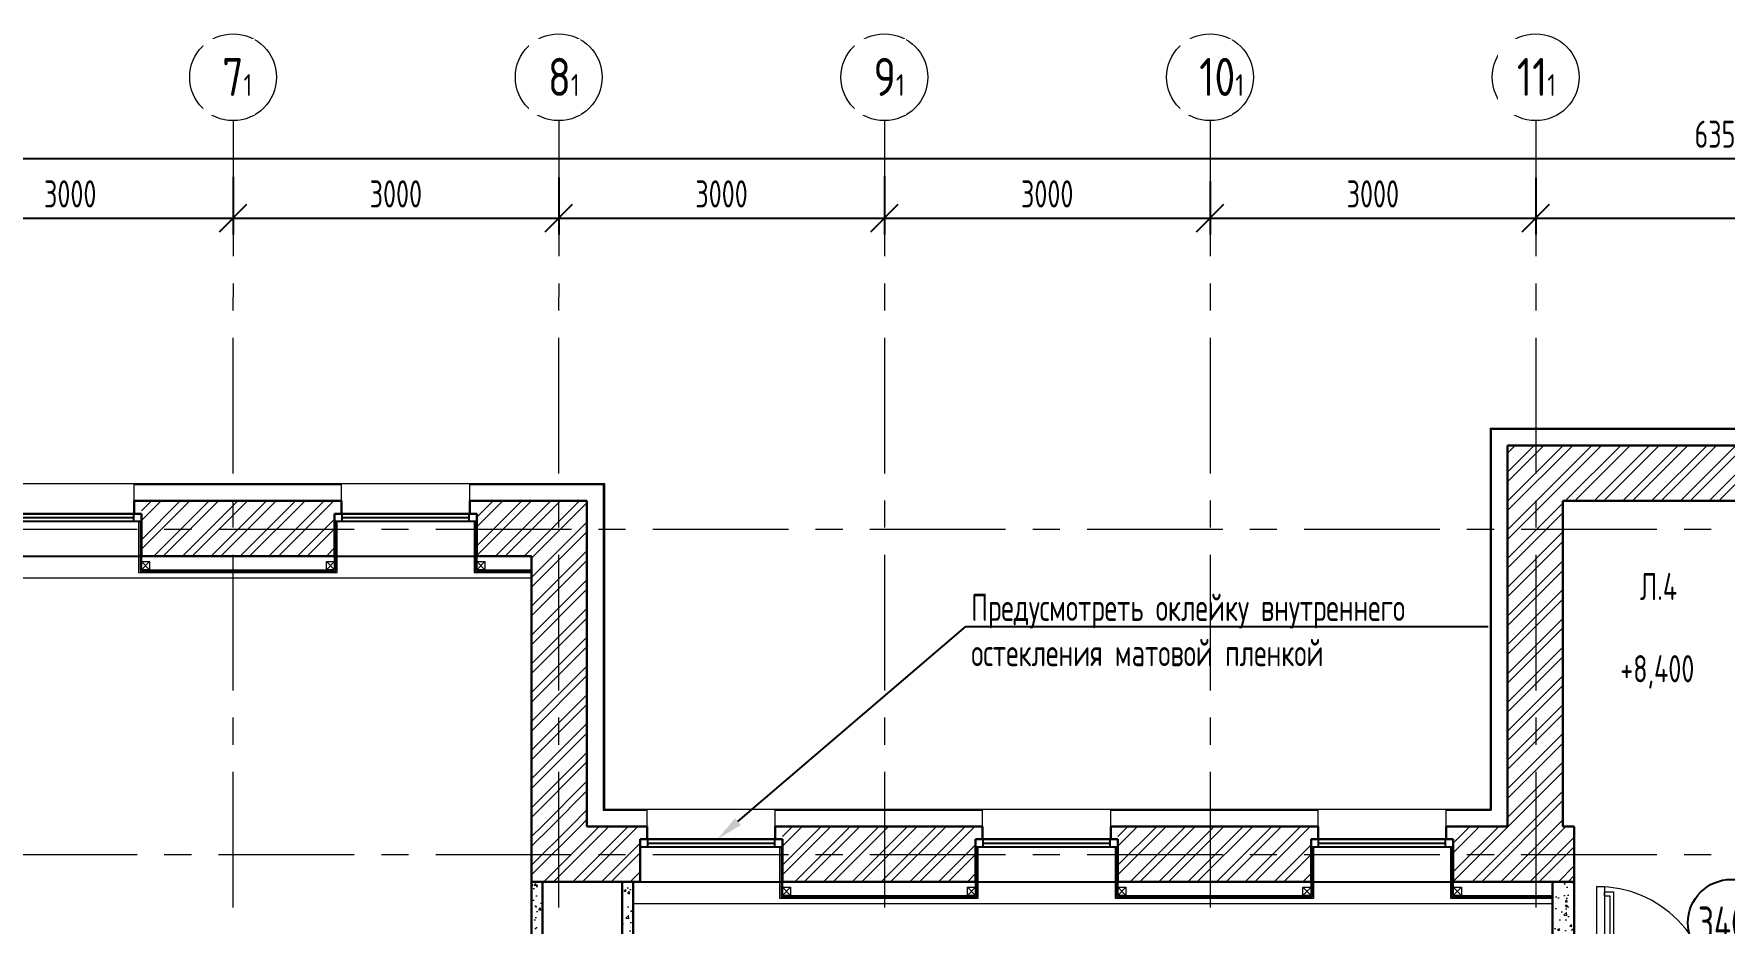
# Model space of a CAD drawing. Header units: millimetres. Extents: x -360149 to 682031, y -35655 to 209517.
# Drawn here: x 67807 to 83378, y 126969 to 135163 of the extents above; entities that cross this region are included whole.
import ezdxf
from ezdxf import colors
from ezdxf.entities.mleader import LeaderData, LeaderLine
from ezdxf.enums import TextEntityAlignment as Align
from ezdxf.math import Vec2, Vec3

# ---------------------------------------------------------------- set-up
doc = ezdxf.new("R2010")
doc.units = ezdxf.units.MM
doc.header["$MEASUREMENT"] = 0
doc.header["$PDMODE"] = 3
doc.header["$PDSIZE"] = -4
doc.linetypes.add('CENTER', pattern=[2, 1.25, -0.25, 0.25, -0.25])
doc.layers.get('0').update_dxf_attribs({"color": 250, "lineweight": 9})
doc.layers.get('Defpoints').update_dxf_attribs({"color": 6})
for name, color, linetype, lineweight in [('_0', 250, 'Continuous', 9), ('АР_Выноски АПР', 7, 'Continuous', 5), ('АР_Двери', 175, 'Continuous', 18), ('АР_Маркер экспликации', 239, 'Continuous', 13), ('АР_Навесной фасад', 147, 'Continuous', 5), ('АР_Номер помещения', 1, 'Continuous', 25), ('АР_Оси', 195, 'Continuous', 9), ('АР_Оси размеры', 164, 'Continuous', 9), ('АР_Отметки', 250, 'Continuous', 15), ('АР_Перегородки газоблок', 165, 'Continuous', 30), ('АР_Перегородки газоблок_Штрих', 165, 'Continuous', 5), ('АР_Подоконники', 163, 'Continuous', 9), ('АР_Помещения_площадь', 19, 'Continuous', 9), ('АР_Сущ Несущая стена', 216, 'Continuous', 30), ('АР_Штриховка кирпич', 250, 'Continuous', 9)]:
    doc.layers.add(name, color=color, linetype=linetype, lineweight=lineweight)
doc.layers.add('АР_новое окно', color=155, linetype='Continuous')
doc.styles.add('ISOCPEUR', font='isocpeur.ttf', dxfattribs={"width": 0.7})
doc.styles.get("Standard").update_dxf_attribs({"font": 'isocpeur.ttf', "width": 0.7})
doc.styles.add('ГОСТ 2.304', font='isocpeur.ttf', dxfattribs={"width": 0.7})
doc.dimstyles.new('СПДС', dxfattribs={"dimscale": 100, "dimtxt": 2.5, "dimasz": 2.5, "dimexe": 1.5, "dimexo": 0, "dimgap": 1, "dimtad": 1, "dimdec": 0, "dimrnd": 1, "dimtxsty": 'ГОСТ 2.304', "dimblk": 'OBLIQUE', "dimcen": 2.5, "dimdle": 1.5, "dimadec": 0, "dimazin": 2, "dimtfac": 0.75, "dimtdec": 0, "dimtmove": 1, "dimatfit": 3, "dimfxl": 1, "dimtolj": 1, "dimarcsym": 1})
pattern_1 = [(45, (-925887.25, 164426.86), (-132.58252, 132.58252), []), (45, (-925798.86, 164426.86), (-132.58252, 132.58252), [])]

# ---------------------------------------------------------------- blocks, each defined once
blk = doc.blocks.new('*U156')
at = {"layer": 'АР_новое окно', "lineweight": 20}
for p, q in [((0, 1310), (-70, 1310)), ((0, 0), (-70, 0))]:
    blk.add_line(p, q, dxfattribs=at)
at = {"layer": 'АР_новое окно'}
for p, q in [((-70, 1310), (-70, 0)), ((-70, 0), (-70, 1310)), ((0, 1310), (0, 0)), ((0, 1240), (-70, 1240)), ((-35, 1240), (-35, 70)), ((0, 70), (-70, 70))]:
    blk.add_line(p, q, dxfattribs=at)
blk = doc.blocks.new('_Oblique')
at = {"color": 0, "linetype": 'ByBlock', "lineweight": -2}
blk.add_line((-0.5, -0.5), (0.5, 0.5), dxfattribs=at)
blk = doc.blocks.new('*D521')
at = {"layer": 'Defpoints', "color": 0, "ltscale": 100, "transparency": 16777216}
for p in [(69642, 133846), (66642, 133464), (69642, 133464)]:
    blk.add_point(p, dxfattribs=at)
at = {"layer": 'АР_Оси размеры', "color": 0, "lineweight": -2, "ltscale": 100, "transparency": 16777216}
for p, q in [((69642, 133846), (69642, 133314)), ((66642, 133464), (66642, 133614)), ((66492, 133464), (69792, 133464))]:
    blk.add_line(p, q, dxfattribs=at)
at = {"layer": 'АР_Оси размеры', "color": 0, "lineweight": -2, "ltscale": 100, "transparency": 16777216, "xscale": 250, "yscale": 250, "zscale": 250, "rotation": 180}
blk.add_blockref('_Oblique', (66642, 133464), dxfattribs=at)
at = {"layer": 'АР_Оси размеры', "color": 0, "lineweight": -2, "ltscale": 100, "transparency": 16777216, "xscale": 250, "yscale": 250, "zscale": 250}
blk.add_blockref('_Oblique', (69642, 133464), dxfattribs=at)
at = {"layer": 'АР_Оси размеры', "color": 0, "ltscale": 100, "transparency": 16777216, "insert": (68142, 133688), "char_height": 250, "attachment_point": 5, "style": 'ГОСТ 2.304'}
blk.add_mtext('\\A1;3000', dxfattribs=at)
blk = doc.blocks.new('*D522')
at = {"layer": 'Defpoints', "color": 0, "ltscale": 100, "transparency": 16777216}
for p in [(69642, 133846), (72642, 133840), (72642, 133464)]:
    blk.add_point(p, dxfattribs=at)
at = {"layer": 'АР_Оси размеры', "color": 0, "lineweight": -2, "ltscale": 100, "transparency": 16777216}
for p, q in [((69642, 133846), (69642, 133314)), ((72642, 133840), (72642, 133314)), ((69492, 133464), (72792, 133464))]:
    blk.add_line(p, q, dxfattribs=at)
at = {"layer": 'АР_Оси размеры', "color": 0, "lineweight": -2, "ltscale": 100, "transparency": 16777216, "xscale": 250, "yscale": 250, "zscale": 250, "rotation": 180}
blk.add_blockref('_Oblique', (69642, 133464), dxfattribs=at)
at = {"layer": 'АР_Оси размеры', "color": 0, "lineweight": -2, "ltscale": 100, "transparency": 16777216, "xscale": 250, "yscale": 250, "zscale": 250}
blk.add_blockref('_Oblique', (72642, 133464), dxfattribs=at)
at = {"layer": 'АР_Оси размеры', "color": 0, "ltscale": 100, "transparency": 16777216, "insert": (71142, 133688), "char_height": 250, "attachment_point": 5, "style": 'ГОСТ 2.304'}
blk.add_mtext('\\A1;3000', dxfattribs=at)
blk = doc.blocks.new('*D523')
at = {"layer": 'Defpoints', "color": 0, "ltscale": 100, "transparency": 16777216}
for p in [(72642, 133840), (75642, 133851), (75642, 133464)]:
    blk.add_point(p, dxfattribs=at)
at = {"layer": 'АР_Оси размеры', "color": 0, "lineweight": -2, "ltscale": 100, "transparency": 16777216}
for p, q in [((72642, 133840), (72642, 133314)), ((75642, 133851), (75642, 133314)), ((72492, 133464), (75792, 133464))]:
    blk.add_line(p, q, dxfattribs=at)
at = {"layer": 'АР_Оси размеры', "color": 0, "lineweight": -2, "ltscale": 100, "transparency": 16777216, "xscale": 250, "yscale": 250, "zscale": 250, "rotation": 180}
blk.add_blockref('_Oblique', (72642, 133464), dxfattribs=at)
at = {"layer": 'АР_Оси размеры', "color": 0, "lineweight": -2, "ltscale": 100, "transparency": 16777216, "xscale": 250, "yscale": 250, "zscale": 250}
blk.add_blockref('_Oblique', (75642, 133464), dxfattribs=at)
at = {"layer": 'АР_Оси размеры', "color": 0, "ltscale": 100, "transparency": 16777216, "insert": (74142, 133688), "char_height": 250, "attachment_point": 5, "style": 'ГОСТ 2.304'}
blk.add_mtext('\\A1;3000', dxfattribs=at)
blk = doc.blocks.new('*D524')
at = {"layer": 'Defpoints', "color": 0, "ltscale": 100, "transparency": 16777216}
for p in [(75642, 133851), (78642, 133805), (78642, 133464)]:
    blk.add_point(p, dxfattribs=at)
at = {"layer": 'АР_Оси размеры', "color": 0, "lineweight": -2, "ltscale": 100, "transparency": 16777216}
for p, q in [((75642, 133851), (75642, 133314)), ((78642, 133805), (78642, 133314)), ((75492, 133464), (78792, 133464))]:
    blk.add_line(p, q, dxfattribs=at)
at = {"layer": 'АР_Оси размеры', "color": 0, "lineweight": -2, "ltscale": 100, "transparency": 16777216, "xscale": 250, "yscale": 250, "zscale": 250, "rotation": 180}
blk.add_blockref('_Oblique', (75642, 133464), dxfattribs=at)
at = {"layer": 'АР_Оси размеры', "color": 0, "lineweight": -2, "ltscale": 100, "transparency": 16777216, "xscale": 250, "yscale": 250, "zscale": 250}
blk.add_blockref('_Oblique', (78642, 133464), dxfattribs=at)
at = {"layer": 'АР_Оси размеры', "color": 0, "ltscale": 100, "transparency": 16777216, "insert": (77142, 133688), "char_height": 250, "attachment_point": 5, "style": 'ГОСТ 2.304'}
blk.add_mtext('\\A1;3000', dxfattribs=at)
blk = doc.blocks.new('*D525')
at = {"layer": 'Defpoints', "color": 0, "ltscale": 100, "transparency": 16777216}
for p in [(78642, 133805), (81642, 133805), (81642, 133464)]:
    blk.add_point(p, dxfattribs=at)
at = {"layer": 'АР_Оси размеры', "color": 0, "lineweight": -2, "ltscale": 100, "transparency": 16777216}
for p, q in [((78642, 133805), (78642, 133314)), ((81642, 133805), (81642, 133314)), ((78492, 133464), (81792, 133464))]:
    blk.add_line(p, q, dxfattribs=at)
at = {"layer": 'АР_Оси размеры', "color": 0, "lineweight": -2, "ltscale": 100, "transparency": 16777216, "xscale": 250, "yscale": 250, "zscale": 250, "rotation": 180}
blk.add_blockref('_Oblique', (78642, 133464), dxfattribs=at)
at = {"layer": 'АР_Оси размеры', "color": 0, "lineweight": -2, "ltscale": 100, "transparency": 16777216, "xscale": 250, "yscale": 250, "zscale": 250}
blk.add_blockref('_Oblique', (81642, 133464), dxfattribs=at)
at = {"layer": 'АР_Оси размеры', "color": 0, "ltscale": 100, "transparency": 16777216, "insert": (80142, 133688), "char_height": 250, "attachment_point": 5, "style": 'ГОСТ 2.304'}
blk.add_mtext('\\A1;3000', dxfattribs=at)
blk = doc.blocks.new('*D526')
at = {"layer": 'Defpoints', "color": 0, "ltscale": 100, "transparency": 16777216}
for p in [(87642, 133956), (81642, 133836), (87642, 133464)]:
    blk.add_point(p, dxfattribs=at)
at = {"layer": 'АР_Оси размеры', "color": 0, "lineweight": -2, "ltscale": 100, "transparency": 16777216}
for p, q in [((87642, 133956), (87642, 133314)), ((81642, 133836), (81642, 133314)), ((81492, 133464), (87792, 133464))]:
    blk.add_line(p, q, dxfattribs=at)
at = {"layer": 'АР_Оси размеры', "color": 0, "lineweight": -2, "ltscale": 100, "transparency": 16777216, "xscale": 250, "yscale": 250, "zscale": 250, "rotation": 180}
blk.add_blockref('_Oblique', (81642, 133464), dxfattribs=at)
at = {"layer": 'АР_Оси размеры', "color": 0, "lineweight": -2, "ltscale": 100, "transparency": 16777216, "xscale": 250, "yscale": 250, "zscale": 250}
blk.add_blockref('_Oblique', (87642, 133464), dxfattribs=at)
at = {"layer": 'АР_Оси размеры', "color": 0, "ltscale": 100, "transparency": 16777216, "insert": (84642, 133688), "char_height": 250, "attachment_point": 5, "style": 'ГОСТ 2.304'}
blk.add_mtext('\\A1;6000', dxfattribs=at)
blk = doc.blocks.new('*D533')
at = {"layer": 'Defpoints', "color": 0, "lineweight": 30, "ltscale": 100, "transparency": 16777216}
for p in [(51642, 134013), (115152, 134013), (115152, 134013)]:
    blk.add_point(p, dxfattribs=at)
at = {"layer": 'АР_Оси размеры', "color": 0, "lineweight": -2, "ltscale": 100, "transparency": 16777216}
for p, q in [((51642, 134013), (51642, 134163)), ((115152, 134013), (115152, 134163)), ((51492, 134013), (115302, 134013))]:
    blk.add_line(p, q, dxfattribs=at)
at = {"layer": 'АР_Оси размеры', "color": 0, "lineweight": -2, "ltscale": 100, "transparency": 16777216, "xscale": 250, "yscale": 250, "zscale": 250, "rotation": 180}
blk.add_blockref('_Oblique', (51642, 134013), dxfattribs=at)
at = {"layer": 'АР_Оси размеры', "color": 0, "lineweight": -2, "ltscale": 100, "transparency": 16777216, "xscale": 250, "yscale": 250, "zscale": 250}
blk.add_blockref('_Oblique', (115152, 134013), dxfattribs=at)
at = {"layer": 'АР_Оси размеры', "color": 0, "ltscale": 100, "transparency": 16777216, "insert": (83397, 134238), "char_height": 250, "attachment_point": 5, "style": 'ГОСТ 2.304'}
blk.add_mtext('\\A1;63510', dxfattribs=at)
blk = doc.blocks.new('_DotSmall')
at = {"color": 0, "linetype": 'ByBlock', "const_width": 0.5}
blk.add_lwpolyline([(-0.0625, 0, 1), (0.0625, 0, 1)], format="xyb", close=True, dxfattribs=at)
blk = doc.blocks.new('A$Ce02d65bd')
at = {"ltscale": 100}
for points in [[(0, 0), (0, 75), (75, 75), (75, 0), (0, 0)], [(0, 0), (75, 75)], [(0, 75), (75, 0)]]:
    blk.add_lwpolyline(points, dxfattribs=at)
blk = doc.blocks.new('1700-2')
for points in [[(80, 1600), (0, 1600), (0, 1583), (80, 1583), (80, 1600)], [(0, 1583), (80, 1583), (80, 1513), (50, 1513), (50, 1513), (0, 1513), (0, 1583)], [(-386, 1443), (-421, 1443), (-421, 1358), (-50, 1358), (-50, 1443), (-85, 1443)], [(-386, 1443), (-386, 1393), (-85, 1393), (-85, 1443)], [(-970, 57), (-1005, 57), (-1005, 142), (-50, 142), (-50, 57), (-85, 57)], [(-970, 57), (-970, 107), (-85, 107), (-85, 57)], [(0, -83), (80, -83), (80, -13), (50, -13), (50, -13), (0, -13), (0, -83)], [(80, -100), (0, -100), (0, -83), (80, -83), (80, -100)]]:
    blk.add_lwpolyline(points)
for points in [[(-471, 1443), (0, 1443), (0, 1513), (-471, 1513)], [(0, -13), (-1055, -13), (-1055, 57), (0, 57)]]:
    blk.add_lwpolyline(points, close=True)
for centre, radius, start, end in [((0, 1513), 471, 180, 270), ((0, -13), 1055, 90, 180)]:
    blk.add_arc(centre, radius, start, end)
blk = doc.blocks.new('*U954')
at = {"layer": 'АР_Номер помещения', "color": 7}
blk.add_circle((-18459, 2940), 400, dxfattribs=at)
at = {"layer": 'АР_Помещения_площадь', "color": 7}
blk.add_line((-19089, 2350), (-19512, 2350), dxfattribs=at)
at = {"color": 7, "style": 'ISOCPEUR', "width": 0.7, "flags": 1}
blk.add_attdef('КАТЕГОРИЯ', (-499, -2092), '', height=250, dxfattribs=at)
at = {"layer": 'АР_Номер помещения', "color": 7, "style": 'ISOCPEUR', "width": 0.7}
blk.add_attdef('НОМЕР_ПОМЕЩЕНИЯ', text='', height=300, dxfattribs=at).set_placement((-18459, 2940), align=Align.MIDDLE_CENTER)
at = {"layer": 'АР_Помещения_площадь', "color": 7, "style": 'ISOCPEUR', "width": 0.7}
blk.add_attdef('ПЛОЩАДЬ_ПОМЕЩЕНИЯ', text='', height=200, dxfattribs=at).set_placement((-19084, 2596), align=Align.MIDDLE_RIGHT)
at = {"layer": 'АР_Помещения_площадь', "color": 7, "lineweight": 30, "width": 0.7, "flags": 104}
blk.add_attdef('ИМЯ_ПОМЕЩЕНИЯ', text='', height=100, dxfattribs=at).set_placement((158, 1217), align=Align.MIDDLE_CENTER)

msp = doc.modelspace()

# ---------------------------------------------------------------- hatches: boundary and pattern name
at = {"layer": 'АР_Перегородки газоблок_Штрих', "ltscale": 100}
h = msp.add_hatch(dxfattribs=at)
h.set_pattern_fill('AR-CONC', color=256, scale=30)
h.set_pattern_definition([(50, (0, 0), (215.17805, -18.82564), [22.5, -247.5]), (355, (0, 0), (-41.6254, 225.65764), [18, -198]), (100.45144, (17.93, -1.57), (173.55265, 206.832), [19.12206, -210.34263]), (46.1842, (0, 60), (320.1724, -49.6558), [33.75, -371.25]), (96.63564, (26.68, 55.86), (280.3986, 292.2356), [28.6831, -315.5141]), (351.18416, (0, 60), (280.3986, 292.2356), [27, -297]), (21, (30, 45), (179.07212, -120.78567), [22.5, -247.5]), (326, (30, 45), (72.9946, 217.545), [18, -198]), (71.45144, (44.92, 34.93), (252.0667, 96.75935), [19.12206, -210.34263]), (37.5, (0, 0), (3.647957, 99.868156), [0, -195.6, 0, -201, 0, -198.75]), (7.5, (0, 0), (78.92086, 118.32351), [0, -114.6, 0, -191.1, 0, -75.75]), (327.5, (-66.9, 0), (160.14673, -6.76646), [0, -75, 0, -234, 0, -310.5]), (317.5, (-96.9, 0), (174.95585, 30.0315), [0, -97.5, 0, -155.4, 0, -220.5])])
h.paths.add_polyline_path([(72492.4, 127350.72), (72392.4, 127350.68), (72392.4, 123390.32), (72492.4, 123390.32), (72492.4, 124500.68), (72510.29, 124500.68), (72492.4, 124402.28), (73327.4, 124399.78), (73332.4, 125865.68), (73327.4, 127350.68), (73227.4, 127350.68), (73227.4, 124500.68), (72492.39, 124501.99)])
h = msp.add_hatch(dxfattribs=at)
h.set_pattern_fill('AR-CONC', color=256, scale=30)
h.set_pattern_definition([(50, (155, -6e-11), (215.17805, -18.82564), [22.5, -247.5]), (355, (155, -6e-11), (-41.6254, 225.65764), [18, -198]), (100.45144, (172.93, -1.57), (173.55265, 206.832), [19.12206, -210.34263]), (46.1842, (155, 60), (320.1724, -49.6558), [33.75, -371.25]), (96.63564, (181.68, 55.86), (280.3986, 292.2356), [28.6831, -315.5141]), (351.18416, (155, 60), (280.3986, 292.2356), [27, -297]), (21, (185, 45), (179.07212, -120.78567), [22.5, -247.5]), (326, (185, 45), (72.9946, 217.545), [18, -198]), (71.45144, (199.92, 34.93), (252.0667, 96.75935), [19.12206, -210.34263]), (37.5, (155, -6e-11), (3.647957, 99.868156), [0, -195.6, 0, -201, 0, -198.75]), (7.5, (155, -6e-11), (78.92086, 118.32351), [0, -114.6, 0, -191.1, 0, -75.75]), (327.5, (88.1, -6e-11), (160.14673, -6.76646), [0, -75, 0, -234, 0, -310.5]), (317.5, (58.1, -6e-11), (174.95585, 30.0315), [0, -97.5, 0, -155.4, 0, -220.5])])
h.paths.add_polyline_path([(81997.4, 127350.68), (81797.4, 127350.68), (81797.39, 126052.19), (81997.4, 126052.19)])
at = {"layer": 'АР_Штриховка кирпич', "ltscale": 100}
h = msp.add_hatch(dxfattribs=at)
h.set_pattern_fill('ANSI32', color=256, scale=500)
h.set_pattern_definition([(45, (-893737.25, 164426.86), (-132.58252, 132.58252), []), (45, (-893648.86, 164426.86), (-132.58252, 132.58252), [])])
h.paths.add_polyline_path([(87067.4, 131370.68), (81382.4, 131370.68), (81382.4, 127860.68), (80882.4, 127860.68), (80882.4, 127350.68), (81997.4, 127350.68), (81997.4, 127860.68), (81892.4, 127860.68), (81892.4, 130860.68), (87067.4, 130860.68)])
h = msp.add_hatch(dxfattribs=at)
h.set_pattern_fill('ANSI32', color=256, scale=500)
h.set_pattern_definition([(45, (-929482.25, 167426.86), (-132.58252, 132.58252), []), (45, (-929393.86, 167426.86), (-132.58252, 132.58252), [])])
h.paths.add_polyline_path([(70577.4, 130860.68), (68797.4, 130860.68), (68797.4, 130350.68), (70577.4, 130350.68)])
h = msp.add_hatch(dxfattribs=at)
h.set_pattern_fill('ANSI32', color=256, scale=500)
h.set_pattern_definition(pattern_1)
h.paths.add_polyline_path([(72902.4, 130860.68), (72902.4, 130339.61), (72902.4, 127860.68), (72392.4, 127860.68), (72392.4, 130350.68), (71887.4, 130350.68), (71887.4, 130860.68)])
h = msp.add_hatch(dxfattribs=at)
h.set_pattern_fill('ANSI32', color=256, scale=500)
h.set_pattern_definition(pattern_1)
h.paths.add_polyline_path([(73392.4, 127860.68), (72902.4, 127860.68), (72392.4, 127860.68), (72392.4, 127350.68), (73392.4, 127350.68)])
h = msp.add_hatch(dxfattribs=at)
h.set_pattern_fill('ANSI32', color=256, scale=500)
h.set_pattern_definition([(45, (-923577.25, 164426.86), (-132.58252, 132.58252), []), (45, (-923488.86, 164426.86), (-132.58252, 132.58252), [])])
h.paths.add_polyline_path([(76482.4, 127860.68), (74702.4, 127860.68), (74702.4, 127350.68), (76482.4, 127350.68)])
h = msp.add_hatch(dxfattribs=at)
h.set_pattern_fill('ANSI32', color=256, scale=500)
h.set_pattern_definition([(45, (-920487.25, 164426.86), (-132.58252, 132.58252), []), (45, (-920398.86, 164426.86), (-132.58252, 132.58252), [])])
h.paths.add_polyline_path([(79572.4, 127860.68), (77792.4, 127860.68), (77792.4, 127350.68), (79572.4, 127350.68)])

# ---------------------------------------------------------------- linework, layer by layer
for points in [[(68772.4, 130671.77), (68772.4, 130199.95), (70602.4, 130199.95), (70602.4, 130671.77)], [(68784.9, 130671.77), (68784.9, 130212.45), (70589.9, 130212.45), (70589.9, 130671.77)], [(68797.4, 130741.77), (68797.4, 130224.95), (70577.4, 130224.95), (70577.4, 130602.8)], [(71862.4, 130671.77), (71862.4, 130199.95), (72392.4, 130199.95)], [(71874.9, 130671.77), (71874.9, 130212.45), (72392.4, 130212.45)], [(71887.4, 130741.77), (71887.4, 130224.95), (72392.4, 130224.95)], [(74702.4, 127741.77), (74702.4, 127224.95), (76482.4, 127224.95), (76482.4, 127602.8)], [(77792.4, 127741.77), (77792.4, 127224.95), (79572.4, 127224.95), (79572.4, 127602.8)], [(80882.4, 127741.77), (80882.4, 127224.95), (81797.4, 127224.95)], [(74677.4, 127671.77), (74677.4, 127199.95), (76507.4, 127199.95), (76507.4, 127671.77)], [(74689.9, 127671.77), (74689.9, 127212.45), (76494.9, 127212.45), (76494.9, 127671.77)], [(77767.4, 127671.77), (77767.4, 127199.95), (79597.4, 127199.95), (79597.4, 127671.77)], [(77779.9, 127671.77), (77779.9, 127212.45), (79584.9, 127212.45), (79584.9, 127671.77)], [(80857.4, 127671.77), (80857.4, 127199.95), (81797.4, 127199.95)], [(80869.9, 127671.77), (80869.9, 127212.45), (81797.4, 127212.45)]]:
    msp.add_lwpolyline(points)
at = {"layer": 'АР_Навесной фасад', "ltscale": 100}
for p, q in [((81222.4, 131530.68), (81222.4, 128020.68)), ((81232.4, 131520.68), (81232.4, 128010.68)), ((63222.4, 131020.68), (73062.4, 131020.68)), ((68732.4, 131010.68), (70642.4, 131010.68)), ((71822.4, 131010.68), (73052.4, 131010.68)), ((73052.4, 131010.68), (73052.4, 128010.68)), ((73062.4, 131020.68), (73062.4, 128020.68)), ((73052.4, 128010.68), (73457.4, 128010.68)), ((73062.4, 128020.68), (81222.4, 128020.68)), ((74637.4, 128010.68), (76547.4, 128010.68)), ((77727.4, 128010.68), (79637.4, 128010.68)), ((80817.4, 128010.68), (81232.4, 128010.68))]:
    msp.add_line(p, q, dxfattribs=at)
at = {"layer": 'АР_Навесной фасад', "color": 18, "ltscale": 100, "true_color": 0x000000}
for points in [[(81222.4, 131530.68), (89562.4, 131530.68)], [(81232.4, 131520.68), (87132.4, 131520.68)], [(68732.4, 130860.68), (68732.4, 131020.68)], [(70642.4, 130860.68), (70642.4, 131020.68)], [(71822.4, 130860.68), (71822.4, 131020.68)], [(73457.4, 127860.68), (73457.4, 128020.68)], [(74637.4, 127860.68), (74637.4, 128020.68)], [(76547.4, 127860.68), (76547.4, 128020.68)], [(77727.4, 127860.68), (77727.4, 128020.68)], [(79637.4, 127860.68), (79637.4, 128020.68)], [(80817.4, 127860.68), (80817.4, 128020.68)]]:
    msp.add_lwpolyline(points, dxfattribs=at)
at = {"layer": 'АР_новое окно'}
for p, q in [((67487.4, 130350.68), (68797.4, 130350.68)), ((70577.4, 130350.68), (71887.4, 130350.68)), ((73392.4, 127350.68), (74702.4, 127350.68)), ((76482.4, 127350.68), (77792.4, 127350.68)), ((79572.4, 127350.68), (80882.4, 127350.68))]:
    msp.add_line(p, q, dxfattribs=at)
at = {"layer": 'АР_Оси', "linetype": 'CENTER', "ltscale": 1000}
for p, q in [((69642.4, 134363.15), (69612.4, 78630.8)), ((72642.4, 134363.15), (72615.02, 78630.8)), ((75642.4, 134363.15), (75642.4, 78630.8)), ((78642.4, 134363.15), (78642.4, 78630.8)), ((81642.4, 134363.15), (81642.4, 78630.8)), ((45508.7, 130600.68), (128687.11, 130600.68)), ((45508.7, 127600.68), (128687.11, 127600.68))]:
    msp.add_line(p, q, dxfattribs=at)
at = {"layer": 'АР_Оси', "ltscale": 0.5}
for centre in [(69642.4, 134763.15), (72642.4, 134763.15), (75642.4, 134763.15), (78642.4, 134763.15), (81642.4, 134763.15)]:
    msp.add_circle(centre, 400, dxfattribs=at)
at = {"layer": 'АР_Перегородки газоблок', "ltscale": 100}
msp.add_line((72492.4, 127350.68), (72492.4, 124500.68), dxfattribs=at)
for points in [[(72392.4, 123390.32), (72392.4, 127350.68)], [(72492.4, 124500.68), (73227.4, 124500.68), (73227.4, 127350.68)], [(73327.4, 127350.68), (73327.4, 124402.28), (72492.4, 124402.28), (72492.4, 123390.32)], [(81797.4, 126052.19), (81797.4, 127350.68)], [(81997.4, 127350.68), (81997.4, 126252.19)]]:
    msp.add_lwpolyline(points, dxfattribs=at)
at = {"layer": 'АР_Подоконники', "ltscale": 100}
for p, q in [((63892.4, 130150.68), (72392.4, 130150.68)), ((73332.4, 127150.68), (81797.4, 127150.68))]:
    msp.add_line(p, q, dxfattribs=at)
at = {"layer": 'АР_Сущ Несущая стена', "ltscale": 100}
for p, q in [((81382.4, 131370.68), (87132.4, 131370.68)), ((81382.4, 131370.68), (81382.4, 127860.68)), ((68732.4, 130860.68), (70642.4, 130860.68)), ((68732.4, 130741.77), (68732.4, 130860.68)), ((70642.4, 130741.77), (70642.4, 130860.68)), ((71822.4, 130860.68), (72902.4, 130860.68)), ((71822.4, 130741.77), (71822.4, 130860.68)), ((72902.4, 130860.68), (72902.4, 127860.68)), ((81892.4, 130860.68), (87067.4, 130860.68)), ((81892.4, 130860.68), (81892.4, 127860.68)), ((68732.4, 130741.77), (68797.4, 130741.77)), ((68797.4, 130741.77), (68797.4, 130350.68)), ((70577.4, 130741.77), (70577.4, 130350.68)), ((70577.4, 130741.77), (70642.4, 130741.77)), ((71822.4, 130741.77), (71887.4, 130741.77)), ((71887.4, 130741.77), (71887.4, 130350.68)), ((68797.4, 130350.68), (70577.4, 130350.68)), ((71887.4, 130350.68), (72392.4, 130350.68)), ((72392.4, 130350.68), (72392.4, 127350.68)), ((72902.4, 127860.68), (73457.4, 127860.68)), ((73457.4, 127741.77), (73457.4, 127860.68)), ((74637.4, 127860.68), (76547.4, 127860.68)), ((74637.4, 127741.77), (74637.4, 127860.68)), ((76547.4, 127741.77), (76547.4, 127860.68)), ((77727.4, 127860.68), (79637.4, 127860.68)), ((77727.4, 127741.77), (77727.4, 127860.68)), ((79637.4, 127741.77), (79637.4, 127860.68)), ((80817.4, 127860.68), (81382.4, 127860.68)), ((80817.4, 127741.77), (80817.4, 127860.68)), ((81892.4, 127860.68), (81997.4, 127860.68)), ((81997.4, 127860.68), (81997.4, 127350.68)), ((73392.4, 127741.77), (73392.4, 127350.68)), ((73392.4, 127741.77), (73457.4, 127741.77)), ((74637.4, 127741.77), (74702.4, 127741.77)), ((74702.4, 127741.77), (74702.4, 127350.68)), ((76482.4, 127741.77), (76482.4, 127350.68)), ((76482.4, 127741.77), (76547.4, 127741.77)), ((77727.4, 127741.77), (77792.4, 127741.77)), ((77792.4, 127741.77), (77792.4, 127350.68)), ((79572.4, 127741.77), (79572.4, 127350.68)), ((79572.4, 127741.77), (79637.4, 127741.77)), ((80817.4, 127741.77), (80882.4, 127741.77)), ((80882.4, 127741.77), (80882.4, 127350.68)), ((72392.4, 127350.68), (73392.4, 127350.68)), ((74702.4, 127350.68), (76482.4, 127350.68)), ((77792.4, 127350.68), (79572.4, 127350.68)), ((80882.4, 127350.68), (81997.4, 127350.68))]:
    msp.add_line(p, q, dxfattribs=at)
at = {"layer": 'АР_Сущ Несущая стена', "lineweight": 15, "ltscale": 100}
for p, q in [((67487.4, 130741.77), (68797.4, 130741.77)), ((70577.4, 130741.77), (71887.4, 130741.77)), ((73392.4, 127741.77), (74702.4, 127741.77)), ((76482.4, 127741.77), (77792.4, 127741.77)), ((79572.4, 127741.77), (80882.4, 127741.77))]:
    msp.add_line(p, q, dxfattribs=at)

# ---------------------------------------------------------------- block references
at = {"layer": '_0', "color": 1, "lineweight": -3, "ltscale": 500}
for p in [(68797.4, 130224.95), (70502.4, 130224.95), (71887.4, 130224.95), (74702.4, 127224.95), (76407.4, 127224.95), (77792.4, 127224.95), (79497.4, 127224.95), (80882.4, 127224.95)]:
    msp.add_blockref('A$Ce02d65bd', p, dxfattribs=at)
at = {"layer": 'АР_Двери', "lineweight": 30, "ltscale": 100, "rotation": 270}
msp.add_blockref('1700-2', (82217.4, 126252.19), dxfattribs=at)
at = {"layer": 'АР_Маркер экспликации'}
ref = msp.add_blockref('*U954', (101903.18, 124032.26), dxfattribs=at)
ref.add_attrib('НОМЕР_ПОМЕЩЕНИЯ', '340.1', dxfattribs={"layer": 'АР_Номер помещения', "color": 7, "height": 300, "style": 'ISOCPEUR', "width": 0.7}).set_placement((83444.47, 126972.72), align=Align.MIDDLE_CENTER)
ref.add_attrib('ПЛОЩАДЬ_ПОМЕЩЕНИЯ', '2.20', dxfattribs={"layer": 'АР_Помещения_площадь', "color": 7, "height": 200, "style": 'ISOCPEUR', "width": 0.7}).set_placement((82818.78, 126628.4), align=Align.MIDDLE_RIGHT)
at = {"layer": 'АР_новое окно', "xscale": -1, "rotation": 90}
for p in [(68797.4, 130671.77), (71887.4, 130671.77), (74702.4, 127671.77), (77792.4, 127671.77), (80882.4, 127671.77)]:
    msp.add_blockref('*U156', p, dxfattribs=at)

# ---------------------------------------------------------------- dimensions: what is measured, and where the dimension line sits
at = {"layer": 'АР_Оси размеры', "ltscale": 100}
for base, p1, p2, picture, middle in [((87642.4, 133463.5), (81642.4, 133836.34), (87642.4, 133955.83), '*D526', (84642.4, 133688.5)), ((69642.4, 133463.5), (66642.4, 133463.5), (69642.4, 133845.53), '*D521', (68142.4, 133688.5)), ((72642.4, 133463.5), (69642.4, 133845.53), (72642.4, 133839.79), '*D522', (71142.4, 133688.5)), ((75642.4, 133463.5), (72642.4, 133839.79), (75642.4, 133851.35), '*D523', (74142.4, 133688.5)), ((78642.4, 133463.5), (75642.4, 133851.35), (78642.4, 133805.08), '*D524', (77142.4, 133688.5)), ((81642.4, 133463.5), (78642.4, 133805.08), (81642.4, 133805.21), '*D525', (80142.4, 133688.5))]:
    dim = msp.add_linear_dim(base=base, p1=p1, p2=p2, dimstyle='СПДС', dxfattribs=at)
    dim.commit()
    dim.dimension.update_dxf_attribs({"geometry": picture, "text_midpoint": middle})

# ---------------------------------------------------------------- leaders
at = {"layer": 'АР_Выноски АПР'}
ml = msp.add_multileader_mtext('Standard', dxfattribs=at)
ml.set_content('{\\W0.7;Предусмотреть оклейку внутреннего остекления матовой пленкой}', color=256, style='ISOCPEUR')
ml.set_leader_properties()
ml.build(insert=Vec2(0, 0))
ml.multileader.update_dxf_attribs({"text_left_attachment_type": 6, "text_right_attachment_type": 6, "dogleg_length": 100, "arrow_head_size": 250})
ctx = ml.context
ctx.base_point, ctx.char_height, ctx.arrow_head_size, ctx.landing_gap_size, ctx.plane_origin = Vec3(76417, 129703.5), 250, 250, 25, Vec3(88731.68, 146469.21)
ctx.left_attachment, ctx.right_attachment = 6, 6
notes = []
notes.append((ctx, [(0, (1, 1, 0), (76390.99, 129703.5), (1, 0), 26.01, [(2, [(74103.5, 127741.77)], 0, [])])]))
ctx.mtext.insert, ctx.mtext.width, ctx.mtext.defined_height, ctx.mtext.flow_direction = Vec3(76442, 130003.5), 4715.9286, 12.17, 5
at = {"layer": 'АР_Отметки'}
ml = msp.add_multileader_mtext('Standard', dxfattribs=at)
ml.set_content('Л.4', color=256, style='ISOCPEUR')
ml.set_leader_properties(color=256, linetype='Continuous', lineweight=-1)
ml.set_arrow_properties(name='DOTSMALL')
ml.build(insert=Vec2(0, 0))
ml.multileader.update_dxf_attribs({"has_text_frame": 1, "text_left_attachment_type": 4, "text_right_attachment_type": 4, "dogleg_length": 100, "arrow_head_size": 180})
ctx = ml.context
ctx.base_point, ctx.char_height, ctx.arrow_head_size, ctx.landing_gap_size, ctx.plane_origin = Vec3(82551.88, 129862.56), 250, 180, 50, Vec3(110672.33, 117704.9)
ctx.left_attachment, ctx.right_attachment = 4, 4
notes.append((ctx, [(0, (0, 0, 0), (0, 0), (1, 0), 1, [])]))
ctx.mtext.insert, ctx.mtext.width, ctx.mtext.line_spacing_style, ctx.mtext.flow_direction = Vec3(82601.88, 130195.89), 852.697, 2, 5
ml = msp.add_multileader_mtext('Standard', dxfattribs=at)
ml.set_content('Л.4', color=256, style='ISOCPEUR')
ml.set_leader_properties(color=256, linetype='Continuous', lineweight=-1)
ml.set_arrow_properties(name='DOTSMALL')
ml.build(insert=Vec2(0, 0))
ml.multileader.update_dxf_attribs({"has_text_frame": 1, "text_left_attachment_type": 4, "text_right_attachment_type": 4, "dogleg_length": 100, "arrow_head_size": 180})
ctx = ml.context
ctx.base_point, ctx.char_height, ctx.arrow_head_size, ctx.landing_gap_size, ctx.plane_origin = Vec3(492034.94, 129862.56), 250, 180, 50, Vec3(520155.38, 117704.9)
ctx.left_attachment, ctx.right_attachment = 4, 4
notes.append((ctx, [(0, (0, 0, 0), (0, 0), (1, 0), 1, [])]))
ctx.mtext.insert, ctx.mtext.width, ctx.mtext.line_spacing_style, ctx.mtext.flow_direction = Vec3(492084.94, 130195.89), 852.697, 2, 5
ml = msp.add_multileader_mtext('Standard', dxfattribs=at)
ml.set_content('Л.4', color=256, style='ISOCPEUR')
ml.set_leader_properties(color=256, linetype='Continuous', lineweight=-1)
ml.set_arrow_properties(name='DOTSMALL')
ml.build(insert=Vec2(0, 0))
ml.multileader.update_dxf_attribs({"has_text_frame": 1, "text_left_attachment_type": 4, "text_right_attachment_type": 4, "dogleg_length": 100, "arrow_head_size": 180})
ctx = ml.context
ctx.base_point, ctx.char_height, ctx.arrow_head_size, ctx.landing_gap_size, ctx.plane_origin = Vec3(219490.04, 129862.56), 250, 180, 50, Vec3(247610.49, 117704.9)
ctx.left_attachment, ctx.right_attachment = 4, 4
notes.append((ctx, [(0, (0, 0, 0), (0, 0), (1, 0), 1, [])]))
ctx.mtext.insert, ctx.mtext.width, ctx.mtext.line_spacing_style, ctx.mtext.flow_direction = Vec3(219540.04, 130195.89), 852.697, 2, 5
ml = msp.add_multileader_mtext('Standard', dxfattribs=at)
ml.set_content('+13,200', color=256, style='ISOCPEUR')
ml.set_leader_properties(color=256, linetype='Continuous', lineweight=-1)
ml.set_arrow_properties(name='DOTSMALL')
ml.build(insert=Vec2(0, 0))
ml.multileader.update_dxf_attribs({"has_text_frame": 1, "text_left_attachment_type": 4, "text_right_attachment_type": 4, "dogleg_length": 100, "arrow_head_size": 180})
ctx = ml.context
ctx.base_point, ctx.char_height, ctx.arrow_head_size, ctx.landing_gap_size, ctx.plane_origin = Vec3(224688.95, 129360.2), 250, 180, 50, Vec3(225232.23, 130163.16)
ctx.left_attachment, ctx.right_attachment = 4, 4
notes.append((ctx, [(0, (0, 0, 0), (0, 0), (1, 0), 1, [])]))
ctx.mtext.insert, ctx.mtext.width, ctx.mtext.line_spacing_style, ctx.mtext.flow_direction = Vec3(224738.95, 129693.54), 852.697, 2, 5
ml = msp.add_multileader_mtext('Standard', dxfattribs=at)
ml.set_content('+8,400', color=256, style='ISOCPEUR')
ml.set_leader_properties(color=256, linetype='Continuous', lineweight=-1)
ml.set_arrow_properties(name='DOTSMALL')
ml.build(insert=Vec2(0, 0))
ml.multileader.update_dxf_attribs({"has_text_frame": 1, "text_left_attachment_type": 4, "text_right_attachment_type": 4, "dogleg_length": 100, "arrow_head_size": 180})
ctx = ml.context
ctx.base_point, ctx.char_height, ctx.arrow_head_size, ctx.landing_gap_size, ctx.plane_origin = Vec3(82370.95, 129105.2), 250, 180, 50, Vec3(82914.23, 129908.16)
ctx.left_attachment, ctx.right_attachment = 4, 4
notes.append((ctx, [(0, (0, 0, 0), (0, 0), (1, 0), 1, [])]))
ctx.mtext.insert, ctx.mtext.width, ctx.mtext.line_spacing_style, ctx.mtext.flow_direction = Vec3(82420.95, 129438.54), 852.697, 2, 5
ml = msp.add_multileader_mtext('Standard', dxfattribs=at)
ml.set_content('+7,050', color=256, style='ISOCPEUR')
ml.set_leader_properties(color=256, linetype='Continuous', lineweight=-1)
ml.set_arrow_properties(name='DOTSMALL')
ml.build(insert=Vec2(0, 0))
ml.multileader.update_dxf_attribs({"has_text_frame": 1, "text_left_attachment_type": 4, "text_right_attachment_type": 4, "dogleg_length": 100, "arrow_head_size": 180})
ctx = ml.context
ctx.base_point, ctx.char_height, ctx.arrow_head_size, ctx.landing_gap_size, ctx.plane_origin = Vec3(87665.16, 129033.36), 250, 180, 50, Vec3(87583.77, 127765.8)
ctx.left_attachment, ctx.right_attachment = 4, 4
notes.append((ctx, [(0, (0, 0, 0), (0, 0), (1, 0), 1, [])]))
ctx.mtext.insert, ctx.mtext.width, ctx.mtext.line_spacing_style, ctx.mtext.flow_direction = Vec3(87715.16, 129366.7), 852.697, 2, 5
for ctx, leaders in notes:
    for number, flags, end, landing, length, lines in leaders:
        leader = LeaderData()
        leader.index, (leader.has_last_leader_line, leader.has_dogleg_vector, leader.attachment_direction) = number, flags
        leader.last_leader_point, leader.dogleg_vector, leader.dogleg_length = Vec3(end), Vec3(landing), length
        for number, points, colour, breaks in lines:
            line = LeaderLine()
            line.index, line.vertices, line.color, line.breaks = number, Vec3.list(points), colors.encode_raw_color(colour), breaks
            leader.lines.append(line)
        ctx.leaders.append(leader)

# ---------------------------------------------------------------- next in the draw order: texts
at = {"layer": 'АР_Оси', "char_height": 350, "width": 123.8671, "attachment_point": 1, "line_spacing_factor": 1.149209, "style": 'ГОСТ 2.304', "bg_fill": 2}
for s, insert in [('{\\W0.8;7\\H0.57143x;1}', (69542.58, 134940.93)), ('{\\W0.8;8\\H0.57143x;1}', (72542.58, 134940.93)), ('{\\W0.8;9\\H0.57143x;1}', (75542.58, 134940.93)), ('{\\W0.8;10\\H0.57143x;1}', (78542.58, 134940.93)), ('{\\W0.8;11\\H0.57143x;1}', (81468.3, 134940.93))]:
    msp.add_mtext(s, dxfattribs=dict(at, insert=insert))

# ---------------------------------------------------------------- next in the draw order: dimensions: what is measured, and where the dimension line sits
at = {"layer": 'АР_Оси размеры', "ltscale": 100}
dim = msp.add_linear_dim(base=(115152.4, 134013.15), p1=(51642.4, 134013.15), p2=(115152.4, 134013.15), dimstyle='СПДС', dxfattribs=at)
dim.commit()
dim.dimension.update_dxf_attribs({"geometry": '*D533', "text_midpoint": (83397.4, 134238.15)})

doc.saveas('drawing.dxf')
